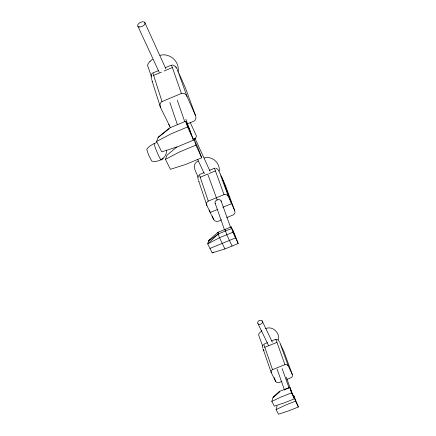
<?xml version="1.0" encoding="UTF-8"?>
<svg xmlns="http://www.w3.org/2000/svg" width="436" height="436" viewBox="0 0 436 436"><rect width="100%" height="100%" fill="white"/><g stroke="black" fill="none" stroke-linecap="round" stroke-linejoin="round"><path stroke-width="0.65" d="M152.873 72.97L162.018 101.593C159.745 102.596 159.56 105.659 160.584 107.632L170.525 127.753M178.101 71.368C179.828 61.59 169.49 52.522 160.023 55.356M219.079 171.784C220.834 163.576 212.321 155.516 204.233 157.957M204.015 172.569L199.323 174.656L208.288 201.105C206.566 201.803 206.135 204.081 206.947 205.623L213.466 219.237C214.877 222.496 219.15 221.51 221.401 219.777M278.446 339.622C280.021 332.695 272.271 325.458 265.617 328.646M298.393 406.984L295.548 401.136L293.75 395.632L298.393 406.984L288.201 411.034L278.506 414.2L276.102 409.584L277.073 405.84M271.841 401.409L272.843 397.648L279.405 391.904L273.17 397.376L279.34 391.506L289.727 387.342L294.425 398.831L284.119 402.935L274.304 406.134L271.841 401.409L281.122 396.989L291.521 392.841L294.425 398.831M208.522 241.037L207.716 243.92L212.179 252.847L224.938 248.956L238.181 243.533L234.9 234.884L231.2 226.878L217.907 232.334L208.86 240.252L208.522 241.037L218.24 233.985L231.609 228.497L231.2 226.878M201.715 157.788L195.9 145.134L194.053 139.324L198.157 148.262L201.715 157.788L185.758 164.421L170.438 169.304L165.462 159.342L166.988 155.2L176.896 146.916M156.551 141.504L158.143 137.351L169.315 128.07L185.643 121.241L189.115 128.369L193.589 140.103L177.332 146.883L161.723 151.848L156.551 141.504L171.076 133.852L187.545 126.963L185.643 121.241M262.614 345.879L258.548 334.783L259.12 333.393L261.905 330.635M263.039 344.816L262.635 346.506L262.854 348.353M198.402 175.348L197.879 177.539L198.184 179.85M276.053 339.486L275.879 339.246L284.921 364.66L272.505 369.635L271.317 370.633L271.132 372.382L275.607 381.364C276.925 383.8 280.239 382.214 281.945 381.282M267.426 342.647L263.78 344.309L272.505 369.635M151.995 73.591L151.096 75.831L151.428 79.526M150.137 61.258L148.278 63.487L147.521 65.356L151.461 76.447M156.448 142.61C152.823 144.065 148.938 146 146.758 149.363L148.518 154.813L151.772 161.129C158.573 162.726 167.391 157.887 166.378 150.077M217.804 232.399L218.24 233.985L207.716 243.92L219.521 237.718L232.938 232.214L231.609 228.497M152.507 59.242L149.973 61.405M198.206 161.031C190.494 164.808 196.374 171.702 198.026 177.12M154.284 143.449A8.987 0.752 67.1 0 0 157.074 152.219A8.987 0.752 67.1 0 0 161.233 159.827L163.113 158.301M161.233 159.827L162.971 158.421M158.143 137.351L169.402 128.647M289.727 387.342L291.521 392.841M225.058 229.396L226.742 234.759L232.066 246.035M212.179 252.847L213.269 252.122M151.946 80.622L160.584 107.632M284.921 389.501L288.648 388.16M165.462 159.342L179.73 151.875L195.9 145.134M171.582 65.253L181.387 93.451L162.018 101.593M276.102 409.584L285.275 405.229L295.548 401.136M152.802 73.003L158.453 70.61M165.217 67.76L171.473 65.117M153.428 75.521L161.549 72.093M164.05 71.035L172.171 67.607M186.968 124.069L193.878 121.181C196.069 120.222 196.38 117.289 195.432 115.338L185.425 87.914L177.425 69.814L187.039 96.525L195.432 115.338M209.291 170.383L214.567 168.198L214.855 168.585M200.08 177.245L207.743 174.073L217.193 200.075M208.926 173.583L215.417 170.89L214.567 168.198M208.288 201.105L224.436 194.478L225.712 194.451L227.336 195.23L228.48 196.74L234.672 210.506L235.009 212.278L234.699 213.526L233.614 214.725L226.731 217.586M217.771 209.378L210.234 212.479L209.367 209.945M222.796 207.307L231.598 203.677L222.093 177.877L221.008 176.117M209.961 248.411L235.576 237.909L232.568 229.543M271.65 340.947L275.879 339.246M264.701 347.334L276.855 342.445M286.823 379.331C288.567 378.557 293.575 377.81 292.387 374.655L283.852 351.411L279.77 342.549L288.234 365.864L292.387 374.655M284.921 364.66L286.85 364.632L288.234 365.864M181.387 93.451C183.725 92.546 186.156 94.427 187.039 96.525M209.329 239.827L209.896 239.795M172.454 64.948L174.095 65.498L175.79 67.019M215.847 168.133L217.651 169.25L218.97 171.026M276.86 339.219L278.304 340.173L279.432 341.764M198.609 180.804L206.947 205.623M176.209 67.564L177.19 69.21M175.713 66.926L176.269 67.645M217.907 232.334L218.218 232.77M152.11 80.878L152.349 81.336M263.982 350.751L263.186 349.22L271.252 372.666M198.832 181.202L198.985 181.518M257.976 323.725L268.598 345.579M224.938 248.956L219.521 237.718L218.24 233.985M262.172 320.934L272.375 342.244M232.938 232.214L238.181 243.533M197.764 159.625L204.304 173.702M137.967 26.427L159.195 72.289M187.545 126.963L193.589 140.103M210.07 171.31L194.908 138.163A3.237 2.06 -24.9 0 1 194.516 139.907M144.698 22.323L165.898 68.937M190.101 122.156L195.977 135.073A3.575 2.267 -24.9 0 1 195.857 137.509A3.575 2.267 -24.9 0 1 192.865 139.395M234.672 210.506L225.434 185.529L219.461 172.1L228.48 196.74M215.417 170.89L224.044 194.603M286.256 377.156L292.196 393.643M282.13 368.6L288.975 387.675M221.068 200.849L230.644 227.597M277.062 369.063L284.523 390.122M185.905 119.241L191.475 135.116M215.166 203.285L224.567 230.088M274.288 377.581L275.607 381.364M177.321 100.335L184.81 121.824M212.365 216.027L213.466 219.237M169.838 102.406L177.365 124.631M168.841 124.298L169.468 126.206M215.52 203.792A3.194 2.333 -19.6 0 1 217.128 199.939A3.194 2.333 -19.6 0 1 221.221 201.437M258.886 324.313A2.534 1.962 -25.8 0 0 262.516 321.893A2.534 1.962 -25.8 0 0 258.831 320.787A2.534 1.962 -25.8 0 0 258.886 324.313M139.242 26.961A3.995 2.191 -25 0 0 145.068 23.402A3.995 2.191 -25 0 0 139.7 22.776A3.995 2.191 -25 0 0 139.242 26.961"/></g></svg>
